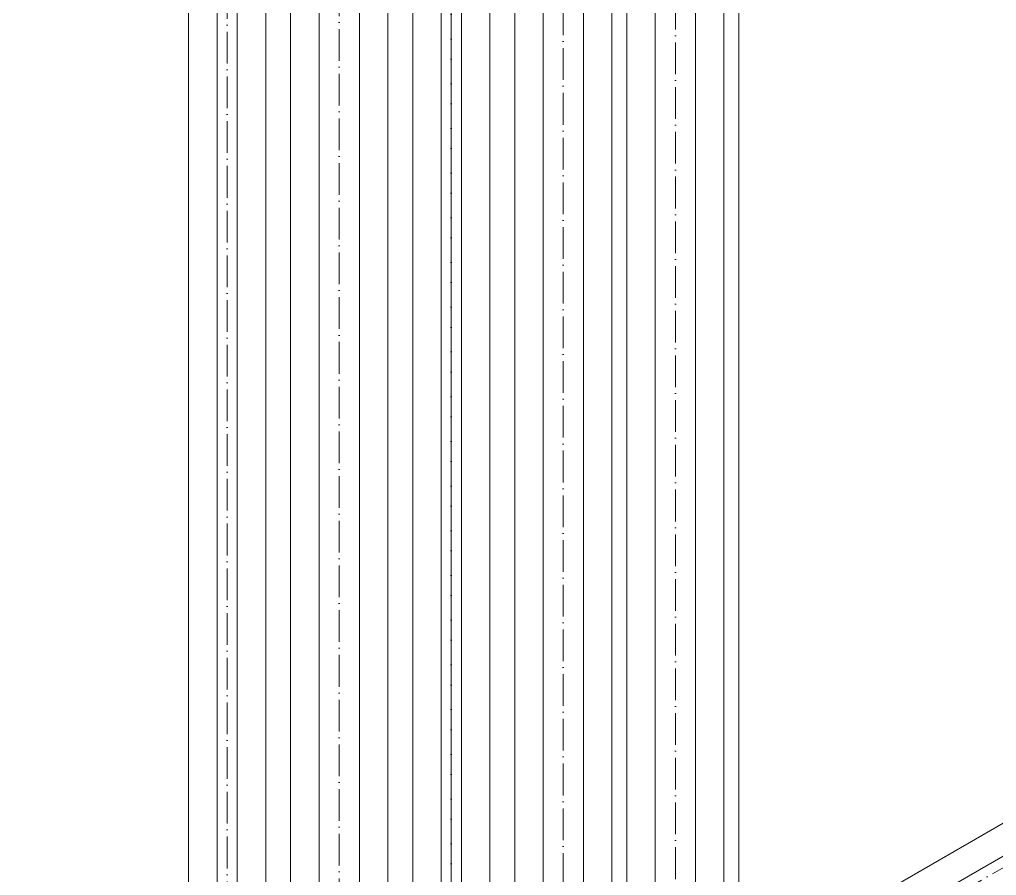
# Model space of a CAD drawing. Header units: millimetres. Extents: x -88595 to 880822, y -1054509 to -148035.
# Drawn here: x 437516.5 to 437824.8, y -350011.1 to -349741.2 of the extents above; entities that cross this region are included whole.
import ezdxf

# ---------------------------------------------------------------- set-up
doc = ezdxf.new("R2010")
doc.units = ezdxf.units.MM
doc.linetypes.add('$12$ADSK_Осевая', pattern=[14, 10, -2, 0, -2])
doc.layers.add('Изоляция', color=7, linetype='Continuous', lineweight=18)
doc.layers.add('Трубопровод', color=7, linetype='Continuous', lineweight=18)

msp = doc.modelspace()

# ---------------------------------------------------------------- linework, layer by layer
at = {"layer": 'Изоляция', "color": 190, "true_color": 0x8000ff}
for p, q in [((437640.6, -347014.02), (437640.6, -350255.89)), ((437664.95, -350255.89), (437664.95, -347014.02)), ((437569.89, -347037.86), (437569.89, -350218.68)), ((437594.24, -350218.68), (437594.24, -347037.86)), ((438082.61, -349846.98), (437516.52, -350173.81))]:
    msp.add_line(p, q, dxfattribs=at)
at = {"layer": 'Изоляция', "color": 134, "true_color": 0x00a6a6}
for p, q in [((437672.78, -347014.84), (437672.78, -350185.31)), ((437703.48, -350185.31), (437703.48, -347014.84)), ((437602.07, -347036.97), (437602.07, -350226.13)), ((437632.77, -350226.13), (437632.77, -347036.97)), ((437743.49, -347039.53), (437743.49, -350226.13)), ((437708.13, -347041.23), (437708.13, -350205.72)), ((437738.83, -350205.72), (437738.83, -347041.23))]:
    msp.add_line(p, q, dxfattribs=at)
at = {"layer": 'Трубопровод', "color": 190, "true_color": 0x8000ff}
for p, q in [((437649.6, -347014.02), (437649.6, -350255.89)), ((437655.95, -350255.89), (437655.95, -347014.02)), ((437578.89, -347037.86), (437578.89, -350218.68)), ((437585.24, -350218.68), (437585.24, -347037.86)), ((438087.11, -349854.77), (437521.02, -350181.61))]:
    msp.add_line(p, q, dxfattribs=at)
at = {"layer": 'Трубопровод', "color": 190, "linetype": '$12$ADSK_Осевая', "true_color": 0x8000ff}
for p, q in [((437652.77, -347014.02), (437652.77, -350177.86)), ((437652.77, -347014.02), (437652.77, -350177.86)), ((437652.77, -347034.45), (437652.77, -350255.89)), ((437652.77, -347034.45), (437652.77, -350255.89)), ((437582.06, -347037.86), (437582.06, -350218.68)), ((437582.06, -347037.86), (437582.06, -350218.68)), ((438088.7, -349857.52), (437522.61, -350184.36)), ((438088.7, -349857.52), (437522.61, -350184.36))]:
    msp.add_line(p, q, dxfattribs=at)
at = {"layer": 'Трубопровод', "color": 134, "true_color": 0x00a6a6}
for p, q in [((437681.78, -347014.84), (437681.78, -350185.31)), ((437694.48, -350185.31), (437694.48, -347014.84)), ((437611.07, -347036.97), (437611.07, -350226.13)), ((437623.77, -350226.13), (437623.77, -347036.97)), ((437717.13, -347041.23), (437717.13, -350205.72)), ((437729.83, -350205.72), (437729.83, -347041.23))]:
    msp.add_line(p, q, dxfattribs=at)
at = {"layer": 'Трубопровод', "color": 134, "linetype": '$12$ADSK_Осевая', "true_color": 0x00a6a6}
for p, q in [((437688.13, -347014.84), (437688.13, -350185.31)), ((437688.13, -347014.84), (437688.13, -350185.31)), ((437617.42, -347036.97), (437617.42, -350226.13)), ((437617.42, -347036.97), (437617.42, -350226.13)), ((437723.48, -347041.23), (437723.48, -350205.72)), ((437723.48, -347041.23), (437723.48, -350205.72))]:
    msp.add_line(p, q, dxfattribs=at)

doc.saveas('drawing.dxf')
